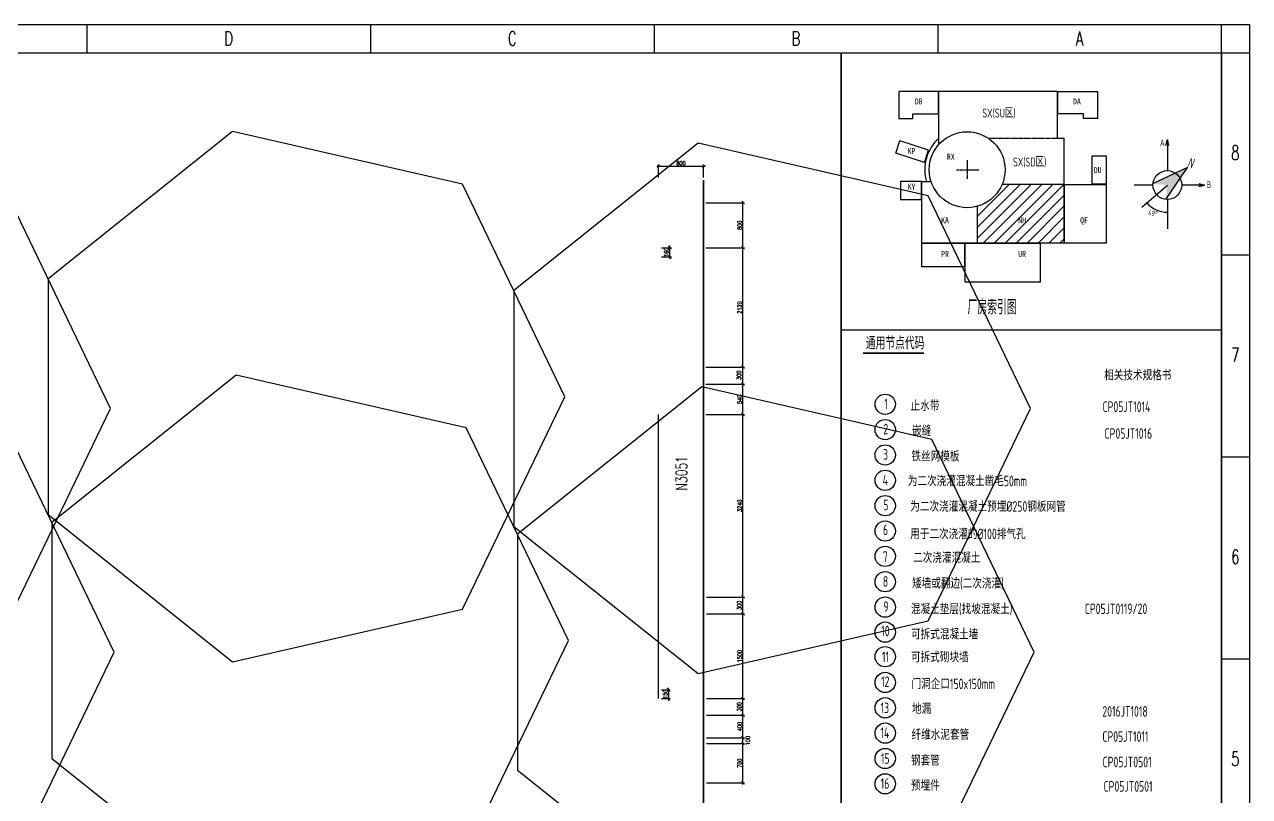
# Model space of a CAD drawing. Extents: x -383207 to 558143, y -95136 to 11777.
# Drawn here: x 536388 to 558143, y -74681 to -60976 of the extents above; entities that cross this region are included whole.
import ezdxf
from ezdxf.enums import TextEntityAlignment as Align

# ---------------------------------------------------------------- set-up
doc = ezdxf.new("R2010")
doc.units = 0
for name, pattern in [('CENTER', [50.8, 31.75, -6.35, 6.35, -6.35]), ('CENTER2', [1.125, 0.75, -0.125, 0.125, -0.125]), ('CONTINOUS', [0]), ('DOTE', [2.42, 2, -0.2, 0.02, -0.2])]:
    doc.linetypes.add(name, pattern=pattern)
doc.layers.get('0').update_dxf_attribs({"linetype": 'CONTINUOUS'})
doc.layers.get('Defpoints').update_dxf_attribs({"linetype": 'CONTINUOUS'})
for name, color, linetype in [('C77(文本)', 7, 'CONTINUOUS'), ('DIM', 3, 'CONTINUOUS'), ('DOTE', 1, 'CONTINUOUS'), ('PDIM', 2, 'CONTINUOUS'), ('S_STAIR', 4, 'CONTINUOUS'), ('ST-NO', 7, 'CONTINUOUS'), ('STAIR', 2, 'CONTINUOUS'), ('THIN', 3, 'CONTINUOUS'), ('中心线', 2, 'CENTER'), ('变动', 6, 'CONTINUOUS'), ('图框', 4, 'CONTINOUS'), ('土建', 4, 'CONTINUOUS'), ('指北针', 3, 'CONTINUOUS'), ('缩略图', 4, 'CONTINUOUS')]:
    doc.layers.add(name, color=color, linetype=linetype)
doc.layers.add('插筋区', color=30, linetype='CONTINUOUS', lineweight=15)
doc.styles.add('HZ', font='TXT.shx', dxfattribs={"width": 0.7, "bigfont": 'hz.shx'})
doc.styles.add('RH', font='romans.shx', dxfattribs={"width": 0.7, "bigfont": 'hz.shx'})
doc.styles.add('romand', font='romand.shx', dxfattribs={"width": 0.7, "height": 200, "bigfont": 'OCHINESE.shx'})
doc.styles.add('S1', font='tssdeng.shx', dxfattribs={"width": 0.7, "bigfont": 'tssdchn.shx'})
doc.styles.add('TSSD_Dimension', font='Tssdeng.shx', dxfattribs={"width": 0.7, "bigfont": 'tssdchn.shx'})
doc.styles.add('TSSD_Label', font='tssdeng.shx', dxfattribs={"width": 0.7, "bigfont": 'hztxt.shx'})
doc.dimstyles.new('DIM25', dxfattribs={"dimtxt": 75, "dimasz": 40, "dimexe": 30, "dimexo": 50, "dimgap": 20, "dimtad": 1, "dimdec": 0, "dimzin": 0, "dimdsep": 46, "dimtxsty": 'RH', "dimblk": 'ARCHTICK', "dimcen": 0, "dimdle": 30, "dimclrd": 3, "dimclre": 3, "dimclrt": 3, "dimazin": 0, "dimtfac": 1, "dimtdec": 0, "dimtix": 1, "dimtmove": 2, "dimatfit": 3, "dimldrblk": '_DIMX', "dimfxl": 1, "dimtolj": 1, "dimtzin": 0, "dimarcsym": 0})

# ---------------------------------------------------------------- blocks, each defined once
blk = doc.blocks.new('_ArchTick')
at = {"color": 0}
blk.add_lwpolyline([(-0.71, -0.71, 0.3, 0.3, 0), (0.71, 0.71, 0.5, 0.5, 0)], format="xyseb", dxfattribs=at)
blk = doc.blocks.new('2016项目指北针')
at = {"layer": '指北针'}
for p, q in [((539865, -16569), (539916, -16383)), ((539916, -16380), (539916, -17383)), ((539967, -16569), (539916, -16383)), ((539452, -17848), (538842, -17848)), ((539097, -18561), (539917, -17848)), ((541113, -17848), (540381, -17848)), ((540933, -17797), (541119, -17848)), ((540933, -17899), (541119, -17848)), ((539916, -18313), (539916, -19262))]:
    blk.add_line(p, q, dxfattribs=at)
blk.add_lwpolyline([(539866, -18310), (540569, -17282), (539454, -17803)], dxfattribs=at)
blk.add_circle((539916, -17848), 465, dxfattribs=at)
blk.add_arc((539919, -17831), 894, 221.7486, 269.8679, dxfattribs=at)
for points in [[(539916, -16518), (539865, -16569), (539916, -16383)], [(539967, -16569), (539916, -16383), (539916, -16518)], [(539454, -17803), (540569, -17282), (539917, -17848)], [(539917, -17848), (539866, -18310), (540569, -17282)], [(540984, -17848), (540933, -17797), (541119, -17848)], [(540933, -17899), (541119, -17848), (540984, -17848)]]:
    blk.add_solid(points, dxfattribs=at)
at = {"layer": '指北针', "xscale": 47.24999999999999, "yscale": 47.24999999999999, "zscale": 47.24999999999999, "rotation": 152.781760406588}
blk.add_blockref('_ArchTick', (539252, -18426), dxfattribs=at)
at = {"layer": '指北针', "xscale": 47.24999999999999, "yscale": 47.24999999999999, "zscale": 47.24999999999999}
blk.add_blockref('_ArchTick', (539918, -18724), dxfattribs=at)
at = {"layer": '指北针', "style": 'TSSD_Dimension', "width": 0.7}
for s, p in [('A', (539676, -16587)), ('B', (541183, -17939))]:
    blk.add_text(s, height=210, dxfattribs=at).set_placement(p)
blk.add_text('N', height=315, rotation=158.1182, dxfattribs=at).set_placement((540833, -17021))
at = {"layer": '指北针', "insert": (539448, -18758), "char_height": 178.5, "attachment_point": 5, "rotation": 346.3909, "style": 'S1'}
blk.add_mtext('\\A1;49°', dxfattribs=at)
blk = doc.blocks.new('A$C3BE417EA')
at = {"layer": 'ST-NO'}
blk.add_blockref('2016项目指北针', (-538894, 16540), dxfattribs=at)
blk = doc.blocks.new('*D179')
at = {"layer": 'Defpoints', "color": 0, "linetype": 'Continuous', "transparency": 16777216}
for p in [(548448, -73740), (549146, -73740), (548448, -74440)]:
    blk.add_point(p, dxfattribs=at)
at = {"layer": 'DIM', "color": 3, "linetype": 'Continuous', "lineweight": -2, "transparency": 16777216}
for p, q in [((548498, -73740), (549176, -73740)), ((549146, -74470), (549146, -73710)), ((548498, -74440), (549176, -74440))]:
    blk.add_line(p, q, dxfattribs=at)
at = {"layer": 'DIM', "color": 3, "linetype": 'Continuous', "lineweight": -2, "transparency": 16777216, "xscale": 40, "yscale": 40, "zscale": 40}
for p, rotation in [((549146, -73740), 90), ((549146, -74440), 270)]:
    blk.add_blockref('_ArchTick', p, dxfattribs=dict(at, rotation=rotation))
at = {"layer": 'DIM', "color": 3, "linetype": 'Continuous', "transparency": 16777216, "insert": (549089, -74090), "char_height": 75, "attachment_point": 5, "rotation": 90, "style": 'RH'}
blk.add_mtext('\\A1;700', dxfattribs=at)
blk = doc.blocks.new('_DIMX')
blk.add_line((-150, 0), (150, 0))
at = {"const_width": 50}
blk.add_lwpolyline([(-70, -70), (70, 70)], dxfattribs=at)
blk = doc.blocks.new('*D180')
at = {"layer": 'Defpoints', "color": 0, "linetype": 'Continuous', "transparency": 16777216}
for p in [(548448, -73640), (548448, -73740), (549146, -73640)]:
    blk.add_point(p, dxfattribs=at)
at = {"layer": 'DIM', "color": 3, "linetype": 'Continuous', "lineweight": -2, "transparency": 16777216}
for p, q in [((548498, -73640), (549176, -73640)), ((548498, -73740), (549176, -73740)), ((549146, -73770), (549146, -73610))]:
    blk.add_line(p, q, dxfattribs=at)
at = {"layer": 'DIM', "color": 3, "linetype": 'Continuous', "lineweight": -2, "transparency": 16777216, "xscale": 40, "yscale": 40, "zscale": 40}
for p, rotation in [((549146, -73640), 90), ((549146, -73740), 270)]:
    blk.add_blockref('_ArchTick', p, dxfattribs=dict(at, rotation=rotation))
at = {"layer": 'DIM', "color": 3, "linetype": 'Continuous', "transparency": 16777216, "insert": (549233, -73690), "char_height": 75, "attachment_point": 5, "rotation": 90, "style": 'RH'}
blk.add_mtext('\\A1;100', dxfattribs=at)
blk = doc.blocks.new('*D181')
at = {"layer": 'Defpoints', "color": 0, "linetype": 'Continuous', "transparency": 16777216}
for p in [(548448, -73240), (549146, -73240), (548448, -73640)]:
    blk.add_point(p, dxfattribs=at)
at = {"layer": 'DIM', "color": 3, "linetype": 'Continuous', "lineweight": -2, "transparency": 16777216}
for p, q in [((548498, -73240), (549176, -73240)), ((549146, -73670), (549146, -73210)), ((548498, -73640), (549176, -73640))]:
    blk.add_line(p, q, dxfattribs=at)
at = {"layer": 'DIM', "color": 3, "linetype": 'Continuous', "lineweight": -2, "transparency": 16777216, "xscale": 40, "yscale": 40, "zscale": 40}
for p, rotation in [((549146, -73240), 90), ((549146, -73640), 270)]:
    blk.add_blockref('_ArchTick', p, dxfattribs=dict(at, rotation=rotation))
at = {"layer": 'DIM', "color": 3, "linetype": 'Continuous', "transparency": 16777216, "insert": (549089, -73440), "char_height": 75, "attachment_point": 5, "rotation": 90, "style": 'RH'}
blk.add_mtext('\\A1;400', dxfattribs=at)
blk = doc.blocks.new('*D182')
at = {"layer": 'Defpoints', "color": 0, "linetype": 'Continuous', "transparency": 16777216}
for p in [(548448, -72940), (549146, -72940), (548448, -73240)]:
    blk.add_point(p, dxfattribs=at)
at = {"layer": 'DIM', "color": 3, "linetype": 'Continuous', "lineweight": -2, "transparency": 16777216}
for p, q in [((548498, -72940), (549176, -72940)), ((549146, -73270), (549146, -72910)), ((548498, -73240), (549176, -73240))]:
    blk.add_line(p, q, dxfattribs=at)
at = {"layer": 'DIM', "color": 3, "linetype": 'Continuous', "lineweight": -2, "transparency": 16777216, "xscale": 40, "yscale": 40, "zscale": 40}
for p, rotation in [((549146, -72940), 90), ((549146, -73240), 270)]:
    blk.add_blockref('_ArchTick', p, dxfattribs=dict(at, rotation=rotation))
at = {"layer": 'DIM', "color": 3, "linetype": 'Continuous', "transparency": 16777216, "insert": (549081, -73090), "char_height": 75, "attachment_point": 5, "rotation": 90, "style": 'RH'}
blk.add_mtext('\\A1;300', dxfattribs=at)
blk = doc.blocks.new('*D183')
at = {"layer": 'Defpoints', "color": 0, "linetype": 'Continuous', "transparency": 16777216}
for p in [(548448, -71440), (549146, -71440), (548448, -72940)]:
    blk.add_point(p, dxfattribs=at)
at = {"layer": 'DIM', "color": 3, "linetype": 'Continuous', "lineweight": -2, "transparency": 16777216}
for p, q in [((548498, -71440), (549176, -71440)), ((549146, -72970), (549146, -71410)), ((548498, -72940), (549176, -72940))]:
    blk.add_line(p, q, dxfattribs=at)
at = {"layer": 'DIM', "color": 3, "linetype": 'Continuous', "lineweight": -2, "transparency": 16777216, "xscale": 40, "yscale": 40, "zscale": 40}
for p, rotation in [((549146, -71440), 90), ((549146, -72940), 270)]:
    blk.add_blockref('_ArchTick', p, dxfattribs=dict(at, rotation=rotation))
at = {"layer": 'DIM', "color": 3, "linetype": 'Continuous', "transparency": 16777216, "insert": (549089, -72190), "char_height": 75, "attachment_point": 5, "rotation": 90, "style": 'RH'}
blk.add_mtext('\\A1;1500', dxfattribs=at)
blk = doc.blocks.new('*D184')
at = {"layer": 'Defpoints', "color": 0, "linetype": 'Continuous', "transparency": 16777216}
for p in [(548448, -71140), (549146, -71140), (548448, -71440)]:
    blk.add_point(p, dxfattribs=at)
at = {"layer": 'DIM', "color": 3, "linetype": 'Continuous', "lineweight": -2, "transparency": 16777216}
for p, q in [((548498, -71140), (549176, -71140)), ((549146, -71470), (549146, -71110)), ((548498, -71440), (549176, -71440))]:
    blk.add_line(p, q, dxfattribs=at)
at = {"layer": 'DIM', "color": 3, "linetype": 'Continuous', "lineweight": -2, "transparency": 16777216, "xscale": 40, "yscale": 40, "zscale": 40}
for p, rotation in [((549146, -71140), 90), ((549146, -71440), 270)]:
    blk.add_blockref('_ArchTick', p, dxfattribs=dict(at, rotation=rotation))
at = {"layer": 'DIM', "color": 3, "linetype": 'Continuous', "transparency": 16777216, "insert": (549081, -71288), "char_height": 75, "attachment_point": 5, "rotation": 90, "style": 'RH'}
blk.add_mtext('\\A1;300', dxfattribs=at)
blk = doc.blocks.new('*D185')
at = {"layer": 'Defpoints', "color": 0, "linetype": 'Continuous', "transparency": 16777216}
for p in [(548437, -67900), (549146, -67900), (548448, -71140)]:
    blk.add_point(p, dxfattribs=at)
at = {"layer": 'DIM', "color": 3, "linetype": 'Continuous', "lineweight": -2, "transparency": 16777216}
for p, q in [((549146, -71170), (549146, -67870)), ((548487, -67900), (549176, -67900)), ((548498, -71140), (549176, -71140))]:
    blk.add_line(p, q, dxfattribs=at)
at = {"layer": 'DIM', "color": 3, "linetype": 'Continuous', "lineweight": -2, "transparency": 16777216, "xscale": 40, "yscale": 40, "zscale": 40}
for p, rotation in [((549146, -67900), 90), ((549146, -71140), 270)]:
    blk.add_blockref('_ArchTick', p, dxfattribs=dict(at, rotation=rotation))
at = {"layer": 'DIM', "color": 3, "linetype": 'Continuous', "transparency": 16777216, "insert": (549089, -69520), "char_height": 75, "attachment_point": 5, "rotation": 90, "style": 'RH'}
blk.add_mtext('\\A1;3240', dxfattribs=at)
blk = doc.blocks.new('*D186')
at = {"layer": 'Defpoints', "color": 0, "linetype": 'Continuous', "transparency": 16777216}
for p in [(548437, -67360), (549146, -67360), (548437, -67900)]:
    blk.add_point(p, dxfattribs=at)
at = {"layer": 'DIM', "color": 3, "linetype": 'Continuous', "lineweight": -2, "transparency": 16777216}
for p, q in [((548487, -67360), (549176, -67360)), ((549146, -67930), (549146, -67330)), ((548487, -67900), (549176, -67900))]:
    blk.add_line(p, q, dxfattribs=at)
at = {"layer": 'DIM', "color": 3, "linetype": 'Continuous', "lineweight": -2, "transparency": 16777216, "xscale": 40, "yscale": 40, "zscale": 40}
for p, rotation in [((549146, -67360), 90), ((549146, -67900), 270)]:
    blk.add_blockref('_ArchTick', p, dxfattribs=dict(at, rotation=rotation))
at = {"layer": 'DIM', "color": 3, "linetype": 'Continuous', "transparency": 16777216, "insert": (549089, -67630), "char_height": 75, "attachment_point": 5, "rotation": 90, "style": 'RH'}
blk.add_mtext('\\A1;540', dxfattribs=at)
blk = doc.blocks.new('*D187')
at = {"layer": 'Defpoints', "color": 0, "linetype": 'Continuous', "transparency": 16777216}
for p in [(548437, -67060), (549146, -67060), (548437, -67360)]:
    blk.add_point(p, dxfattribs=at)
at = {"layer": 'DIM', "color": 3, "linetype": 'Continuous', "lineweight": -2, "transparency": 16777216}
for p, q in [((548487, -67060), (549176, -67060)), ((549146, -67390), (549146, -67030)), ((548487, -67360), (549176, -67360))]:
    blk.add_line(p, q, dxfattribs=at)
at = {"layer": 'DIM', "color": 3, "linetype": 'Continuous', "lineweight": -2, "transparency": 16777216, "xscale": 40, "yscale": 40, "zscale": 40}
for p, rotation in [((549146, -67060), 90), ((549146, -67360), 270)]:
    blk.add_blockref('_ArchTick', p, dxfattribs=dict(at, rotation=rotation))
at = {"layer": 'DIM', "color": 3, "linetype": 'Continuous', "transparency": 16777216, "insert": (549076, -67204), "char_height": 75, "attachment_point": 5, "rotation": 90, "style": 'RH'}
blk.add_mtext('\\A1;300', dxfattribs=at)
blk = doc.blocks.new('*D188')
at = {"layer": 'Defpoints', "color": 0, "linetype": 'Continuous', "transparency": 16777216}
for p in [(548437, -64940), (549146, -64940), (548437, -67060)]:
    blk.add_point(p, dxfattribs=at)
at = {"layer": 'DIM', "color": 3, "linetype": 'Continuous', "lineweight": -2, "transparency": 16777216}
for p, q in [((548487, -64940), (549176, -64940)), ((549146, -67090), (549146, -64910)), ((548487, -67060), (549176, -67060))]:
    blk.add_line(p, q, dxfattribs=at)
at = {"layer": 'DIM', "color": 3, "linetype": 'Continuous', "lineweight": -2, "transparency": 16777216, "xscale": 40, "yscale": 40, "zscale": 40}
for p, rotation in [((549146, -64940), 90), ((549146, -67060), 270)]:
    blk.add_blockref('_ArchTick', p, dxfattribs=dict(at, rotation=rotation))
at = {"layer": 'DIM', "color": 3, "linetype": 'Continuous', "transparency": 16777216, "insert": (549089, -66000), "char_height": 75, "attachment_point": 5, "rotation": 90, "style": 'RH'}
blk.add_mtext('\\A1;2120', dxfattribs=at)
blk = doc.blocks.new('*D189')
at = {"layer": 'Defpoints', "color": 0, "linetype": 'Continuous', "transparency": 16777216}
for p in [(548437, -64140), (549146, -64140), (548437, -64940)]:
    blk.add_point(p, dxfattribs=at)
at = {"layer": 'DIM', "color": 3, "linetype": 'Continuous', "lineweight": -2, "transparency": 16777216}
for p, q in [((548487, -64140), (549176, -64140)), ((549146, -64970), (549146, -64110)), ((548487, -64940), (549176, -64940))]:
    blk.add_line(p, q, dxfattribs=at)
at = {"layer": 'DIM', "color": 3, "linetype": 'Continuous', "lineweight": -2, "transparency": 16777216, "xscale": 40, "yscale": 40, "zscale": 40}
for p, rotation in [((549146, -64140), 90), ((549146, -64940), 270)]:
    blk.add_blockref('_ArchTick', p, dxfattribs=dict(at, rotation=rotation))
at = {"layer": 'DIM', "color": 3, "linetype": 'Continuous', "transparency": 16777216, "insert": (549089, -64540), "char_height": 75, "attachment_point": 5, "rotation": 90, "style": 'RH'}
blk.add_mtext('\\A1;800', dxfattribs=at)
blk = doc.blocks.new('*D191')
at = {"layer": 'Defpoints', "color": 0, "linetype": 'Continuous', "transparency": 16777216}
for p in [(548448, -63494), (547648, -63740), (548448, -63740)]:
    blk.add_point(p, dxfattribs=at)
at = {"layer": 'DIM', "color": 3, "linetype": 'Continuous', "lineweight": -2, "transparency": 16777216}
for p, q in [((547618, -63494), (548478, -63494)), ((547648, -63690), (547648, -63464)), ((548448, -63690), (548448, -63464))]:
    blk.add_line(p, q, dxfattribs=at)
at = {"layer": 'DIM', "color": 3, "linetype": 'Continuous', "lineweight": -2, "transparency": 16777216, "xscale": 40, "yscale": 40, "zscale": 40, "rotation": 180}
blk.add_blockref('_ArchTick', (547648, -63494), dxfattribs=at)
at = {"layer": 'DIM', "color": 3, "linetype": 'Continuous', "lineweight": -2, "transparency": 16777216, "xscale": 40, "yscale": 40, "zscale": 40}
blk.add_blockref('_ArchTick', (548448, -63494), dxfattribs=at)
at = {"layer": 'DIM', "color": 3, "linetype": 'Continuous', "transparency": 16777216, "insert": (548048, -63437), "char_height": 75, "attachment_point": 5, "style": 'RH'}
blk.add_mtext('\\A1;800', dxfattribs=at)
blk = doc.blocks.new('*D177')
at = {"layer": 'Defpoints', "color": 0, "linetype": 'Continuous', "transparency": 16777216}
for p in [(547648, -64940), (547846, -64940), (547648, -65100)]:
    blk.add_point(p, dxfattribs=at)
at = {"layer": 'DIM', "color": 3, "linetype": 'Continuous', "lineweight": -2, "transparency": 16777216}
for p, q in [((547698, -64940), (547876, -64940)), ((547846, -64940), (547846, -64900)), ((547846, -65100), (547846, -64940)), ((547698, -65100), (547876, -65100)), ((547846, -65100), (547846, -65140))]:
    blk.add_line(p, q, dxfattribs=at)
at = {"layer": 'DIM', "color": 3, "linetype": 'Continuous', "lineweight": -2, "transparency": 16777216, "xscale": 40, "yscale": 40, "zscale": 40}
for p, rotation in [((547846, -64940), 270), ((547846, -65100), 90)]:
    blk.add_blockref('_ArchTick', p, dxfattribs=dict(at, rotation=rotation))
at = {"layer": 'DIM', "color": 3, "linetype": 'Continuous', "transparency": 16777216, "insert": (547788, -65020), "char_height": 75, "attachment_point": 5, "rotation": 90, "style": 'RH'}
blk.add_mtext('\\A1;160', dxfattribs=at)
blk = doc.blocks.new('*D178')
at = {"layer": 'Defpoints', "color": 0, "linetype": 'Continuous', "transparency": 16777216}
for p in [(547648, -72790), (547648, -72940), (547826, -72940)]:
    blk.add_point(p, dxfattribs=at)
at = {"layer": 'DIM', "color": 3, "linetype": 'Continuous', "lineweight": -2, "transparency": 16777216}
for p, q in [((547698, -72790), (547856, -72790)), ((547826, -72790), (547826, -72750)), ((547826, -72790), (547826, -72940)), ((547698, -72940), (547856, -72940)), ((547826, -72940), (547826, -72980))]:
    blk.add_line(p, q, dxfattribs=at)
at = {"layer": 'DIM', "color": 3, "linetype": 'Continuous', "lineweight": -2, "transparency": 16777216, "xscale": 40, "yscale": 40, "zscale": 40}
for p, rotation in [((547826, -72790), 270), ((547826, -72940), 90)]:
    blk.add_blockref('_ArchTick', p, dxfattribs=dict(at, rotation=rotation))
at = {"layer": 'DIM', "color": 3, "linetype": 'Continuous', "transparency": 16777216, "insert": (547769, -72865), "char_height": 75, "attachment_point": 5, "rotation": 90, "style": 'RH'}
blk.add_mtext('\\A1;150', dxfattribs=at)

msp = doc.modelspace()

# ---------------------------------------------------------------- hatches: boundary and pattern name
at = {"layer": '插筋区'}
h = msp.add_hatch(dxfattribs=at)
h.set_pattern_fill('ANSI31', color=5, scale=1101.304947, style=0)
h.set_pattern_definition([(45, (366886.99, 898228.2), (-97.342524, 97.342524), [])])
h.paths.add_polyline_path([(554854.9, -63815.8), (553750.1, -63815.8, -0.228905), (553310, -64203.4), (553310, -64859.9), (554854.9, -64859.9)])
h.paths.add_polyline_path([(554015, -64525.5), (554174.8, -64525.5), (554174.8, -64397.4), (554015, -64397.4)], flags=24)

# ---------------------------------------------------------------- linework, layer by layer
at = {"elevation": 0}
msp.add_lwpolyline([(516093.5, -60976.4), (558143.5, -60976.4), (558143.5, -90676.4), (516093.5, -90676.4)], close=True, dxfattribs=at)
for points in [[(537916.5, -67790.8), (536099, -64016.6), (532015, -63084.5), (528740, -65696.3), (528740, -69885.3), (532015, -72497.1), (536099, -71564.9)], [(545984.6, -67583.4), (544167.1, -63809.2), (540083.1, -62877.1), (536808, -65488.9), (536808, -69677.9), (540083.1, -72289.7), (544167.1, -71357.5)], [(554252.4, -67790.8), (552434.9, -64016.6), (548350.9, -63084.5), (545075.8, -65696.3), (545075.8, -69885.3), (548350.9, -72497.1), (552434.9, -71564.9)], [(546049.2, -71909.2), (544231.7, -68135.1), (540147.7, -67202.9), (536872.7, -69814.7), (536872.7, -74003.7), (540147.7, -76615.5), (544231.7, -75683.4)], [(537981.2, -72116.6), (536163.7, -68342.5), (532079.7, -67410.3), (528804.6, -70022.1), (528804.6, -74211.1), (532079.7, -76822.9), (536163.7, -75890.8)], [(554317.1, -72116.6), (552499.5, -68342.5), (548415.6, -67410.3), (545140.5, -70022.1), (545140.5, -74211.1), (548415.6, -76822.9), (552499.5, -75890.8)]]:
    msp.add_lwpolyline(points, close=True)
at = {"layer": 'C77(文本)', "color": 4}
msp.add_line((557643.5, -79955.5, 0), (557643.5, -61476.4, 0), dxfattribs=at)
at = {"layer": 'C77(文本)', "const_width": 33.8, "elevation": 0}
msp.add_lwpolyline([(551278.3, -66810.2), (552362.7, -66810.2)], dxfattribs=at)
at = {"layer": 'C77(文本)', "color": 4}
for centre in [(551674, -67718.3, 0), (551674, -68168.3, 0), (551674, -68618.3, 0), (551674, -69068.3, 0), (551674, -69518.3, 0), (551674, -69968.3, 0), (551674, -70418.3, 0), (551674, -70868.3, 0), (551674, -71318.3, 0), (551674, -71763.3, 0), (551674, -72199.3, 0), (551674, -72656.2, 0), (551674, -73106.2, 0), (551674, -73556.2, 0), (551674, -74006.2, 0), (551674, -74456.2, 0)]:
    msp.add_circle(centre, 180, dxfattribs=at)
at = {"layer": 'DOTE', "linetype": 'DOTE'}
msp.add_line((548448.2, -74840.1), (548448.2, -63740.1), dxfattribs=at)
at = {"layer": 'S_STAIR', "color": 0}
msp.add_line((547648.2, -72940.1), (547648.2, -71140.1), dxfattribs=at)
msp.add_lwpolyline([(548448.2, -63740.1), (548448.2, -74840.1)], dxfattribs=at)
at = {"layer": 'STAIR'}
msp.add_line((547648.2, -71140.1), (547648.2, -67900.1), dxfattribs=at)
at = {"layer": 'THIN', "color": 4, "linetype": 'CENTER2'}
msp.add_line((554733.4, -62997.1, 0), (553507.5, -62997.1, 0), dxfattribs=at)
at = {"layer": '中心线', "color": 3}
for p, q in [((553129, -63382.2, 0), (553129, -63724.8, 0)), ((552939.6, -63554.2, 0), (553335.3, -63554.2, 0))]:
    msp.add_line(p, q, dxfattribs=at)
at = {"layer": '图框'}
for p, q in [((516093.5, -60976.4, 0), (558143.5, -60976.4, 0)), ((537493.5, -60976.4, 0), (537493.5, -61476.4, 0)), ((542531, -60976.4, 0), (542531, -61476.4, 0)), ((547568.5, -60976.4, 0), (547568.5, -61476.4, 0)), ((552606, -60976.4, 0), (552606, -61476.4, 0)), ((557643.5, -61476.4, 0), (557643.5, -60976.4, 0)), ((558143.5, -60976.4, 0), (558143.5, -90676.4, 0)), ((557643.5, -61476.4, 0), (558143.5, -61476.4, 0)), ((557643.5, -65063.9, 0), (558143.5, -65063.9, 0)), ((557643.5, -68651.4, 0), (558143.5, -68651.4, 0)), ((557643.5, -72238.9, 0), (558143.5, -72238.9, 0))]:
    msp.add_line(p, q, dxfattribs=at)
at = {"layer": '图框', "color": 1}
for p, q in [((517343.5, -61476.4, 0), (557643.5, -61476.4, 0)), ((557643.5, -61476.4, 0), (557643.5, -90176.4, 0))]:
    msp.add_line(p, q, dxfattribs=at)
at = {"layer": '土建', "color": 3, "linetype": 'ByBlock'}
for p, q in [((552626.8, -63104.6, 0), (552626.8, -62163.9, 0)), ((554733.4, -62163.9, 0), (552626.8, -62163.9, 0)), ((554733.4, -62996.5, 0), (554733.4, -62163.9, 0)), ((551859.4, -63260.6, 0), (551931.7, -63039.5, 0)), ((552444.2, -63207.9, 0), (551931.7, -63039.5, 0)), ((554733.4, -62996.5, 0), (554854.9, -62996.5, 0)), ((554854.9, -64859.9, 0), (554854.9, -62996.5, 0)), ((552370.9, -63428.6, 0), (551859.4, -63260.6, 0)), ((552370.9, -63428.6, 0), (552444.2, -63207.9, 0)), ((552319.9, -63765.6, 0), (552319.9, -64859.9, 0)), ((552319.9, -63765.6, 0), (552489.1, -63765.6, 0)), ((554854.9, -63815.8, 0), (553750.1, -63815.8, 0)), ((553310, -64859.9, 0), (553310, -64203.4, 0)), ((553310, -64859.9, 0), (552319.9, -64859.9, 0)), ((554854.9, -64859.9, 0), (553310, -64859.9, 0))]:
    msp.add_line(p, q, dxfattribs=at)
at = {"layer": '土建', "color": 3, "linetype": 'ByBlock', "elevation": 0}
for points in [[(551916.8, -62647.6), (552162.6, -62647.6), (552162.6, -62560.3), (552619.9, -62560.3), (552619.9, -62163.9), (551916.8, -62163.9), (551916.8, -62647.6)], [(555443.3, -62647.6), (555197.5, -62647.6), (555197.5, -62560.3), (554740.2, -62560.3), (554740.2, -62163.9), (555443.3, -62163.9), (555443.3, -62647.6)], [(552319.9, -64862.5), (552319.9, -65274.8), (553086.4, -65274.8), (553086.4, -64862.5), (552319.9, -64862.5)]]:
    msp.add_lwpolyline(points, dxfattribs=at)
for points in [[(555346.6, -63813.2), (555346.6, -63308.3), (555597.7, -63308.3), (555597.7, -63813.2)], [(552316, -63765.6), (551945.9, -63765.6), (551945.9, -64082.8), (552316, -64082.8)], [(554857.6, -63815.8), (555597.7, -63815.8), (555597.7, -64859.9), (554857.6, -64859.9)], [(553089.3, -65544.4), (554429.4, -65544.4), (554429.4, -64862.5), (553089.3, -64862.5)]]:
    msp.add_lwpolyline(points, close=True, dxfattribs=at)
at = {"layer": '土建', "color": 3, "linetype": 'ByBlock'}
msp.add_circle((553129, -63554.2, 0), 674, dxfattribs=at)
msp.add_arc((553129, -63554.2, 0), 753.3, 131.81448, 196.30209, dxfattribs=at)
at = {"layer": '缩略图'}
msp.add_line((550893.5, -66398.3, 0), (557643.5, -66398.3, 0), dxfattribs=at)
at = {"layer": '缩略图', "const_width": 30, "elevation": 0}
msp.add_lwpolyline([(550893.5, -76088.8), (550893.5, -61476.4)], dxfattribs=at)

# ---------------------------------------------------------------- block references
at = {"layer": '变动', "xscale": 0.5506524732866835, "yscale": 0.5506524732866835, "zscale": 0.5506524732866835}
msp.add_blockref('A$C3BE417EA', (556121.6, -63106, 0), dxfattribs=at)

# ---------------------------------------------------------------- texts
at = {"color": 3, "linetype": 'ByBlock', "width": 0.8}
for s, p in [('DB', (552199.4, -62394.2, 0)), ('DA', (555009.7, -62394.2, 0)), ('KP', (552072, -63275.7, 0)), ('RX', (552769.5, -63374.7, 0)), ('DU', (555377.8, -63613.9, 0)), ('KY', (552072, -63908.2, 0)), ('QF', (555135.6, -64504.2, 0)), ('KA', (552667.2, -64504.2, 0)), ('NH', (554036.3, -64504.2, 0)), ('PR', (552667.2, -65103.4, 0)), ('UR', (554036.3, -65102.6, 0))]:
    msp.add_text(s, height=105.73, dxfattribs=at).set_placement(p)
at = {"layer": 'C77(文本)', "color": 0, "style": 'S1', "width": 0.7}
msp.add_text('厂房索引图', height=262.5, dxfattribs=at).set_placement((553135.1, -66204.4, 0), align=Align.BOTTOM_LEFT)
at = {"layer": 'C77(文本)', "style": 'S1', "width": 0.7}
msp.add_text('通用节点代码', height=225, dxfattribs=at).set_placement((551330, -66744.7, 0))
at = {"layer": 'C77(文本)', "color": 4, "style": 'S1', "width": 0.7}
for s, p in [('相关技术规格书', (555561.3, -67294.8, 0)), ('1', (551655.7, -67806.5, 0)), ('止水带', (552123.9, -67838.7, 0)), ('CP05JT1014', (555534.2, -67854.8, 0)), ('2', (551640.9, -68252.3, 0)), ('嵌缝', (552149.3, -68283.1, 0)), ('CP05JT1016', (555568.9, -68331, 0)), ('3', (551635.4, -68702.6, 0)), ('铁丝网模板', (552139.6, -68735.1, 0)), ('4', (551629.1, -69153.3, 0)), (' 为二次浇灌混凝土凿毛50mm', (551994.7, -69173.4, 0)), ('5', (551640.5, -69598.4, 0)), ('为二次浇灌混凝土预埋%%C250钢板网管', (552119.6, -69625.9, 0)), ('6', (551634.4, -70041.3, 0)), ('用于二次浇灌的%%c100排气孔', (552117.9, -70113.4, 0)), ('7', (551631.9, -70518.8, 0)), ('二次浇灌混凝土', (552169.9, -70534.4, 0)), ('8', (551631.8, -70956.5, 0)), ('矮墙或翻边(二次浇灌)', (552150.7, -70989.6, 0)), ('9', (551641.4, -71402.2, 0)), ('混凝土垫层(找坡混凝土)', (552131.5, -71446.7, 0)), ('CP05JT0119/20', (555218.4, -71443.1, 0)), ('10', (551602.7, -71836.9, 0)), ('可拆式混凝土墙', (552131.5, -71893.2, 0)), ('11', (551616.5, -72295.4, 0)), ('可拆式砌块墙', (552131.5, -72299.6, 0)), ('12', (551600.1, -72736.7, 0)), ('门洞企口150x150mm', (552141.1, -72775.6, 0)), ('13', (551591.2, -73200.6, 0)), ('地漏', (552150.7, -73216.5, 0)), ('2016JT1018', (555530.7, -73264.3, 0)), ('14', (551589, -73642.8, 0)), ('纤维水泥套管', (552141.1, -73675.6, 0)), ('CP05JT1011', (555530.7, -73710.8, 0)), ('15', (551596.7, -74100.9, 0)), ('钢套管', (552131.5, -74134.6, 0)), ('CP05JT0501', (555534.8, -74162.6, 0)), ('16', (551592.9, -74545.1, 0)), ('预埋件', (552131.5, -74577, 0)), ('CP05JT0501', (555551.9, -74595.5, 0))]:
    msp.add_text(s, height=187.5, dxfattribs=at).set_placement(p)
at = {"layer": 'PDIM', "color": 4, "style": 'romand', "width": 0.7}
msp.add_text('N3051', height=200, rotation=90, dxfattribs=at).set_placement((548156.8, -69248.7, 0))
at = {"layer": '图框', "style": 'HZ', "width": 0.7}
for s, p in [('D', (540012.2, -61351.4, 0)), ('C', (545049.7, -61351.4, 0)), ('B', (550087.2, -61351.4, 0)), ('A', (555124.7, -61351.4, 0)), ('8', (557891.5, -63376.1, 0)), ('7', (557891.5, -66963.6, 0)), ('6', (557891.5, -70551.1, 0)), ('5', (557891.5, -74138.6, 0))]:
    msp.add_text(s, height=250, dxfattribs=at).set_placement(p, align=Align.CENTER)
at = {"layer": '土建', "color": 4, "linetype": 'ByBlock', "style": 'TSSD_Label', "width": 0.7}
for s, p in [('SX(SU区)', (553398.2, -62627.8, 0)), ('SX(SD区)', (553943.1, -63496.9, 0))]:
    msp.add_text(s, height=158.59, dxfattribs=at).set_placement(p)

# ---------------------------------------------------------------- dimensions: what is measured, and where the dimension line sits
at = {"layer": 'DIM', "linetype": 'Continuous'}
dim = msp.add_linear_dim(base=(548448.2, -63494.2), p1=(547648.2, -63740.1), p2=(548448.2, -63740.1), dimstyle='DIM25', dxfattribs=at)
dim.commit()
dim.dimension.update_dxf_attribs({"geometry": '*D191', "text_midpoint": (548048.2, -63436.7)})
for base, p1, p2, picture, middle in [((549146.3, -64140.1), (548437.3, -64940.1), (548437.3, -64140.1), '*D189', (549088.8, -64540.1)), ((547845.6, -64940.1), (547648.2, -65100.1), (547648.2, -64940.1), '*D177', (547788.1, -65020.1)), ((549146.3, -64940.1), (548437.3, -67060.1), (548437.3, -64940.1), '*D188', (549088.8, -66000.1)), ((549146.3, -67360.1), (548437.3, -67900.1), (548437.3, -67360.1), '*D186', (549088.8, -67630.1)), ((549146.3, -67900.1), (548448.2, -71140.1), (548437.3, -67900.1), '*D185', (549088.8, -69520.1)), ((549146.3, -71440.1), (548448.2, -72940.1), (548448.2, -71440.1), '*D183', (549088.8, -72190.1)), ((547826.5, -72940.1), (547648.2, -72790.1), (547648.2, -72940.1), '*D178', (547769, -72865.1)), ((549146.3, -73240.1), (548448.2, -73640.1), (548448.2, -73240.1), '*D181', (549088.8, -73440.1)), ((549146.3, -73740), (548448.2, -74440.1), (548448.2, -73740), '*D179', (549088.8, -74090))]:
    dim = msp.add_linear_dim(base=base, p1=p1, p2=p2, angle=90, dimstyle='DIM25', dxfattribs=at)
    dim.commit()
    dim.dimension.update_dxf_attribs({"geometry": picture, "text_midpoint": middle})
for base, p1, p2, picture, middle in [((549146.3, -67060.1), (548437.3, -67360.1), (548437.3, -67060.1), '*D187', (549076, -67203.5)), ((549146.3, -71140.1), (548448.2, -71440.1), (548448.2, -71140.1), '*D184', (549080.6, -71288.4)), ((549146.3, -72940.1), (548448.2, -73240.1), (548448.2, -72940.1), '*D182', (549081.2, -73090.1)), ((549146.3, -73640.1), (548448.2, -73740), (548448.2, -73640.1), '*D180', (549232.6, -73690))]:
    dim = msp.add_linear_dim(base=base, p1=p1, p2=p2, angle=90, dimstyle='DIM25', dxfattribs=at)
    dim.commit()
    dim.dimension.update_dxf_attribs({"geometry": picture, "text_midpoint": middle, "dimtype": 160})

doc.saveas('drawing.dxf')
